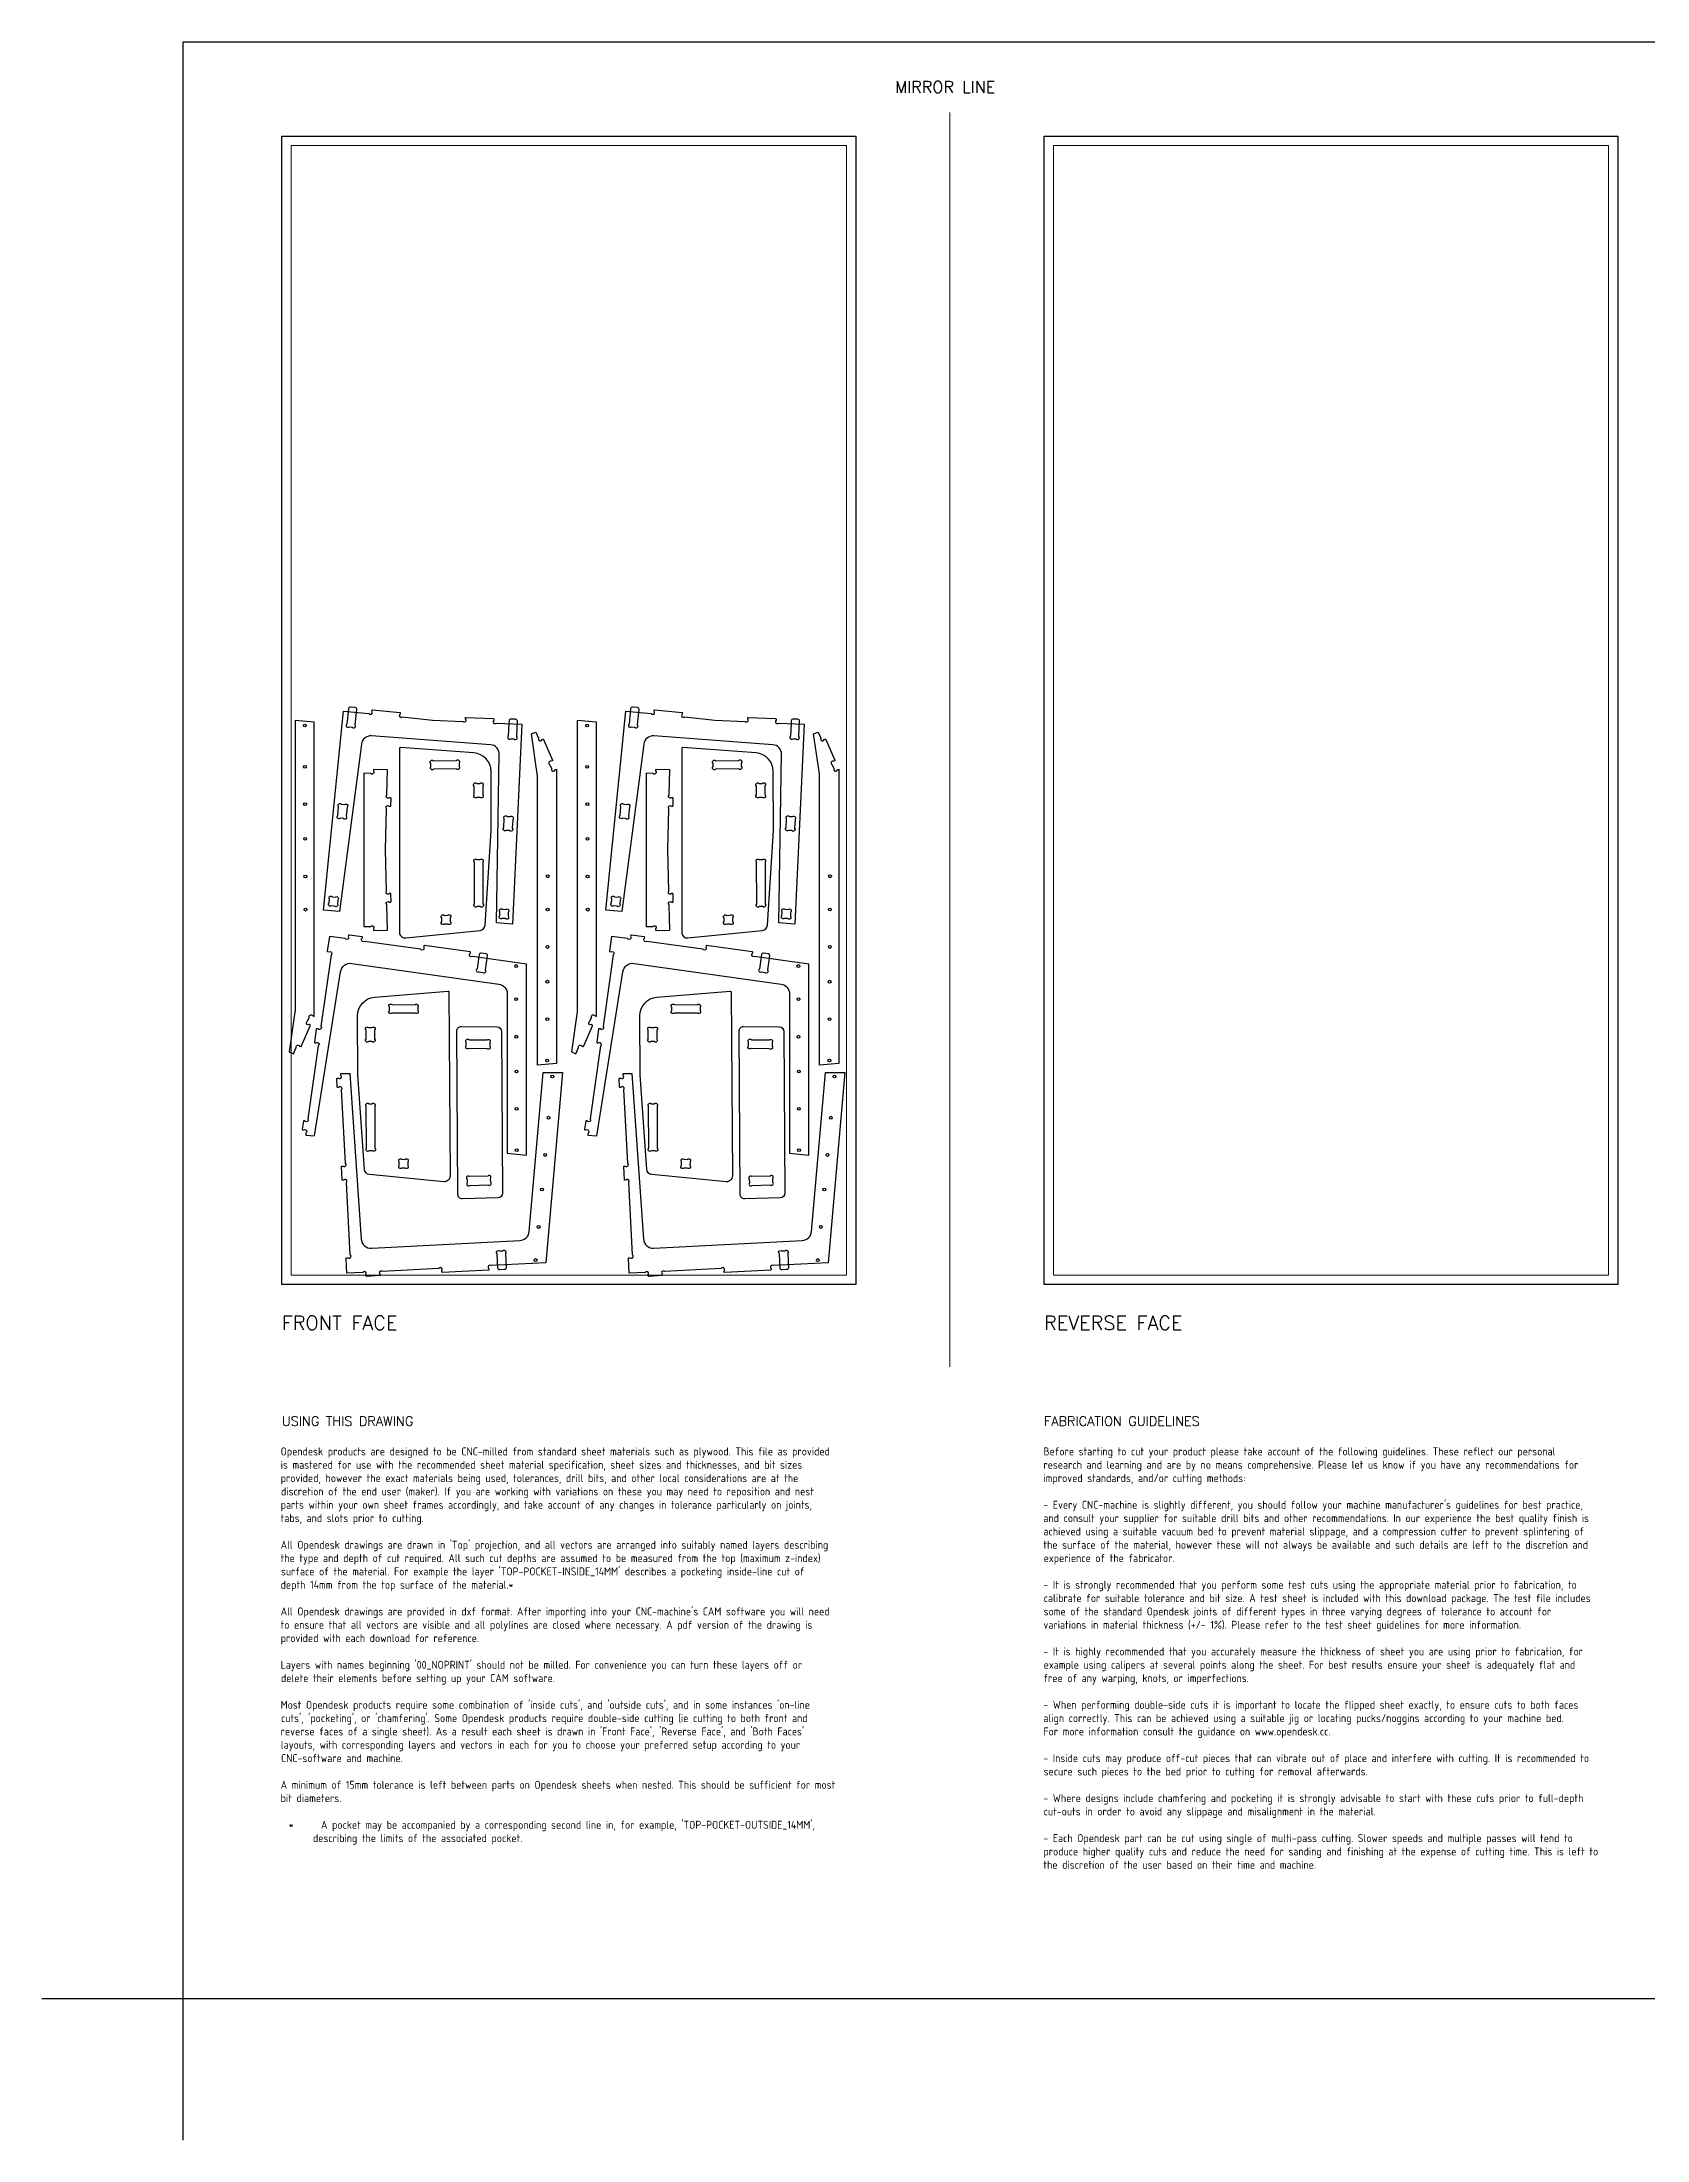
# Model space of a CAD drawing. Header units: millimetres. Extents: x -300 to 5880, y -300 to 4158.
# Drawn here: x -300 to 3112, y -300 to 4158 of the extents above; entities that cross this region are included whole.
import ezdxf
from ezdxf.enums import TextEntityAlignment as Align

# ---------------------------------------------------------------- set-up
doc = ezdxf.new("R2010")
doc.units = ezdxf.units.MM
doc.layers.add('00-NOPRINT_TEXT', color=7, linetype='Continuous', lineweight=25)
doc.layers.add('00_NOPRINT_TOLERANCE', color=7, linetype='Continuous', lineweight=5)
for name, color, linetype, lineweight, true_color in [('BOARD_$TH-NOMINAL', 3, 'Continuous', 30, 0x00ff00), ('TOP-CUT-OUTSIDE_18.000MM', 220, 'Continuous', 25, 0xff00d1), ('TOP-HOLE-6.000MM-DIAM_15.000MM', 20, 'Continuous', 25, 0xff2400), ('TOP-HOLE-6.000MM-DIAM_18.000MM', 3, 'Continuous', 25, 0x00ff0c), ('TOP-POCKET-INSIDE_9.000MM', 60, 'Continuous', 25, 0xb0ff00)]:
    doc.layers.add(name, color=color, linetype=linetype, lineweight=lineweight, true_color=true_color)
doc.styles.add('OD-ISOCP-17_240', font='isocp.shx')
doc.styles.add('OD-ISOCP-17_241', font='isocp.shx')
doc.styles.add('OD-ISOCP-17_242', font='isocp.shx')
doc.styles.add('OD-ISOCP-17_243', font='isocp.shx')
doc.styles.add('OD-ISOCP-17_244', font='isocp.shx')
doc.styles.add('OD-ISOCP-17_245', font='isocp.shx')
doc.styles.add('OD-ISOCP-17_246', font='isocp.shx')
doc.styles.add('OD-ISOCP-17_247', font='isocp.shx')
doc.styles.add('OD-ISOCP-17_248', font='isocp.shx')
doc.styles.add('OD-ISOCP-17_249', font='isocp.shx')
doc.styles.add('OD-ISOCP-17_250', font='isocp.shx')
doc.styles.add('OD-ISOCP-17_251', font='isocp.shx')
doc.styles.add('OD-ISOCP-17_252', font='isocp.shx')
doc.styles.add('OD-ISOCP-17_253', font='isocp.shx')
doc.styles.add('OD-ISOCP-17_254', font='isocp.shx')
doc.styles.add('OD-ISOCP-17_255', font='isocp.shx')
doc.styles.add('OD-ISOCP-17_256', font='isocp.shx')
doc.styles.add('OD-ISOCP-17_257', font='isocp.shx')
doc.styles.add('OD-ISOCP-17_258', font='isocp.shx')
doc.styles.add('OD-ISOCP-17_259', font='isocp.shx')
doc.styles.add('OD-ISOCP-17_260', font='isocp.shx')
doc.styles.add('OD-ISOCP-17_261', font='isocp.shx')
doc.styles.add('OD-ISOCP-17_262', font='isocp.shx')
doc.styles.add('OD-ISOCP-17_263', font='isocp.shx')
doc.styles.add('OD-ISOCP-17_264', font='isocp.shx')
doc.styles.add('OD-ISOCP-17_265', font='isocp.shx')
doc.styles.add('OD-ISOCP-17_266', font='isocp.shx')
doc.styles.add('OD-ISOCP-17_267', font='isocp.shx')
doc.styles.add('OD-ISOCP-17_268', font='isocp.shx')
doc.styles.add('OD-ISOCP-17_269', font='isocp.shx')
doc.styles.add('OD-ISOCP-17_270', font='isocp.shx')
doc.styles.add('OD-ISOCP-17_271', font='isocp.shx')
doc.styles.add('OD-ISOCP-17_272', font='isocp.shx')
doc.styles.add('OD-ISOCP-17_273', font='isocp.shx')
doc.styles.add('OD-ISOCP-17_274', font='isocp.shx')
doc.styles.add('OD-ISOCP-17_275', font='isocp.shx')
doc.styles.add('OD-ISOCP-17_276', font='isocp.shx')
doc.styles.add('OD-ISOCP-17_277', font='isocp.shx')
doc.styles.add('OD-ISOCP-17_278', font='isocp.shx')
doc.styles.add('OD-ISOCP-17_279', font='isocp.shx')
doc.styles.add('OD-ISOCP-17_280', font='isocp.shx')
doc.styles.add('OD-ISOCP-17_281', font='isocp.shx')
doc.styles.add('OD-ISOCP-17_282', font='isocp.shx')
doc.styles.add('OD-ISOCP-17_283', font='isocp.shx')
doc.styles.add('OD-ISOCP-17_284', font='isocp.shx')
doc.styles.add('OD-ISOCP-17_285', font='isocp.shx')
doc.styles.add('OD-ISOCP-17_286', font='isocp.shx')
doc.styles.add('OD-ISOCP-17_287', font='isocp.shx')
doc.styles.add('OD-ISOCP-17_288', font='isocp.shx')
doc.styles.add('OD-SIMPLEX-20_87', font='simplex.shx')
doc.styles.add('OD-SIMPLEX-20_88', font='simplex.shx')
doc.styles.add('OD-SIMPLEX-25_89', font='simplex.shx')
doc.styles.add('OD-SIMPLEX-30_88', font='simplex.shx')
doc.styles.add('OD-SIMPLEX-30_89', font='simplex.shx')

# ---------------------------------------------------------------- blocks, each defined once
blk = doc.blocks.new('Borders Opendesk_7')
at = {"layer": '00-NOPRINT_TEXT'}
for p, q in [((0, 4158), (5880, 4158)), ((0, 0), (0, 4158)), ((0, 0), (-300, 0)), ((0, -300), (0, 0)), ((5880, 0), (0, 0))]:
    blk.add_line(p, q, dxfattribs=at)
at = {"layer": '00_NOPRINT_TOLERANCE', "ltscale": 0.379043}
blk.add_line((1630, 1343.2), (1630, 4008), dxfattribs=at)
at = {"layer": '00_NOPRINT_TOLERANCE', "ltscale": 0.379202}
for p, q in [((210, 3958), (1430, 3958)), ((210, 1518), (210, 3958)), ((1430, 3958), (1430, 1518)), ((1830, 3958), (3050, 3958)), ((1830, 1518), (1830, 3958)), ((3050, 3958), (3050, 1518)), ((1430, 1518), (210, 1518)), ((3050, 1518), (1830, 1518))]:
    blk.add_line(p, q, dxfattribs=at)
at = {"layer": '00_NOPRINT_TOLERANCE', "ltscale": 0.380876}
for p, q in [((230, 3938), (1410, 3938)), ((1850, 3938), (3030, 3938)), ((1410, 1538), (230, 1538)), ((3030, 1538), (1850, 1538))]:
    blk.add_line(p, q, dxfattribs=at)
at = {"layer": '00_NOPRINT_TOLERANCE', "ltscale": 0.380023}
for p, q in [((230, 1538), (230, 3938)), ((1410, 3938), (1410, 1538)), ((1850, 1538), (1850, 3938)), ((3030, 3938), (3030, 1538))]:
    blk.add_line(p, q, dxfattribs=at)
at = {"layer": 'BOARD_$TH-NOMINAL'}
for p, q in [((210, 3958), (1430, 3958)), ((210, 1518), (210, 3958)), ((1430, 3958), (1430, 1518)), ((1830, 3958), (3050, 3958)), ((1830, 1518), (1830, 3958)), ((3050, 3958), (3050, 1518)), ((1430, 1518), (210, 1518)), ((3050, 1518), (1830, 1518))]:
    blk.add_line(p, q, dxfattribs=at)
at = {"layer": '00-NOPRINT_TEXT', "style": 'OD-SIMPLEX-25_89'}
blk.add_text('MIRROR LINE', height=25, dxfattribs=at).set_placement((1513.3, 4049.9))
at = {"layer": '00-NOPRINT_TEXT', "color": 7}
for s, height, style, p in [('FRONT FACE', 30, 'OD-SIMPLEX-30_89', (210, 1451.3)), ('REVERSE FACE', 30, 'OD-SIMPLEX-30_88', (1830, 1451.3)), ('USING THIS DRAWING', 20, 'OD-SIMPLEX-20_88', (210, 1237.4)), ('FABRICATION GUIDELINES', 20, 'OD-SIMPLEX-20_87', (1830, 1237.4))]:
    blk.add_text(s, height=height, dxfattribs=dict(at, style=style)).set_placement(p, align=Align.TOP_LEFT)
for s, style, p in [('Opendesk products are designed to be CNC-milled from standard sheet materials such as plywood. This file as provided', 'OD-ISOCP-17_265', (207.4, 1154.7)), ('Before starting to cut your product please take account of the following guidelines. These reflect our personal', 'OD-ISOCP-17_240', (1828.7, 1154.7)), ('is mastered for use with the recommended sheet material specification, sheet sizes and thicknesses, and bit sizes', 'OD-ISOCP-17_266', (207.4, 1126.3)), ('provided, however the exact materials being used, tolerances, drill bits, and other local considerations are at the', 'OD-ISOCP-17_267', (207.4, 1098)), ('research and learning and are by no means comprehensive. Please let us know if you have any recommendations for', 'OD-ISOCP-17_241', (1828.7, 1126.3)), ('improved standards, and/or cutting methods:', 'OD-ISOCP-17_242', (1828.7, 1098)), ('discretion of the end user (maker). If you are working with variations on these you may need to reposition and nest', 'OD-ISOCP-17_268', (208.1, 1069.7)), ('tabs, and slots prior to cutting.', 'OD-ISOCP-17_270', (207.4, 1013)), ('parts within your own sheet frames accordingly, and take account of any changes in tolerance particularly on joints,', 'OD-ISOCP-17_269', (207.4, 1041.3)), ("- Every CNC-machine is slightly different, you should follow your machine manufacturer's guidelines for best practice,", 'OD-ISOCP-17_243', (1828.7, 1041.3)), ('and consult your supplier for suitable drill bits and other recommendations. In our experience the best quality finish is', 'OD-ISOCP-17_244', (1828.7, 1013)), ('achieved using a suitable vacuum bed to prevent material slippage, and a compression cutter to prevent splintering of', 'OD-ISOCP-17_245', (1828.7, 984.7)), ('the type and depth of cut required. All such cut depths are assumed to be measured from the top (maximum z-index)', 'OD-ISOCP-17_272', (207.4, 928)), ("All Opendesk drawings are drawn in 'Top' projection, and all vectors are arranged into suitably named layers describing", 'OD-ISOCP-17_271', (207.4, 956.3)), ('the surface of the material, however these will not always be available and such details are left to the discretion and', 'OD-ISOCP-17_246', (1828.7, 956.3)), ('experience of the fabricator.', 'OD-ISOCP-17_247', (1829.2, 928)), ("surface of the material. For example the layer 'TOP-POCKET-INSIDE_14MM' describes a pocketing inside-line cut of", 'OD-ISOCP-17_273', (208, 899.7)), ('depth 14mm from the top surface of the material.*', 'OD-ISOCP-17_274', (207.4, 871.3)), ('- It is strongly recommended that you perform some test cuts using the appropriate material prior to fabrication, to', 'OD-ISOCP-17_248', (1828.7, 871.3)), ('calibrate for suitable tolerance and bit size. A test sheet is included with this download package. The test file includes', 'OD-ISOCP-17_249', (1829.3, 843)), ('to ensure that all vectors are visible and all polylines are closed where necessary. A pdf version of the drawing is', 'OD-ISOCP-17_276', (207.4, 786.3)), ("All Opendesk drawings are provided in dxf format. After importing into your CNC-machine's CAM software you will need", 'OD-ISOCP-17_275', (207.4, 814.7)), ('variations in material thickness (+/- 1%). Please refer to the test sheet guidelines for more information.', 'OD-ISOCP-17_251', (1828.7, 786.3)), ('some of the standard Opendesk joints of different types in three varying degrees of tolerance to account for', 'OD-ISOCP-17_250', (1829.2, 814.7)), ('provided with each download for reference.', 'OD-ISOCP-17_277', (207.4, 758)), ("Layers with names beginning '00_NOPRINT' should not be milled. For convenience you can turn these layers off or", 'OD-ISOCP-17_278', (207.4, 701.3)), ('- It is highly recommended that you accurately measure the thickness of sheet you are using prior to fabrication, for', 'OD-ISOCP-17_252', (1828.7, 729.7)), ('example using calipers at several points along the sheet. For best results ensure your sheet is adequately flat and', 'OD-ISOCP-17_253', (1829.2, 701.3)), ('delete their elements before setting up your CAM software.', 'OD-ISOCP-17_279', (208.1, 673)), ('free of any warping, knots, or imperfections.', 'OD-ISOCP-17_254', (1828.7, 673)), ("Most Opendesk products require some combination of 'inside cuts', and 'outside cuts', and in some instances 'on-line", 'OD-ISOCP-17_280', (207.4, 616.3)), ('- When performing double-side cuts it is important to locate the flipped sheet exactly, to ensure cuts to both faces', 'OD-ISOCP-17_255', (1828.7, 616.3)), ("reverse faces of a single sheet). As a result each sheet is drawn in 'Front Face', 'Reverse Face', and 'Both Faces'", 'OD-ISOCP-17_282', (207.4, 559.7)), ("cuts', 'pocketing', or 'chamfering'. Some Opendesk products require double-side cutting (ie cutting to both front and", 'OD-ISOCP-17_281', (208.1, 588)), ('align correctly. This can be achieved using a suitable jig or locating pucks/noggins according to your machine bed.', 'OD-ISOCP-17_256', (1828.7, 588)), ('layouts, with corresponding layers and vectors in each for you to choose your preferred setup according to your', 'OD-ISOCP-17_283', (207.8, 531.3)), ('For more information consult the guidance on www.opendesk.cc.', 'OD-ISOCP-17_257', (1828.7, 559.7)), ('CNC-software and machine.', 'OD-ISOCP-17_284', (208.2, 503)), ('- Inside cuts may produce off-cut pieces that can vibrate out of place and interfere with cutting. It is recommended to', 'OD-ISOCP-17_258', (1828.7, 503)), ('secure such pieces to the bed prior to cutting for removal afterwards.', 'OD-ISOCP-17_259', (1829.2, 474.7)), ('A minimum of 15mm tolerance is left between parts on Opendesk sheets when nested. This should be sufficient for most', 'OD-ISOCP-17_285', (207.4, 446.3)), ('bit diameters.', 'OD-ISOCP-17_286', (207.4, 418)), ('- Where designs include chamfering and pocketing it is strongly advisable to start with these cuts prior to full-depth', 'OD-ISOCP-17_260', (1828.7, 418)), ('cut-outs in order to avoid any slippage and misalignment in the material.', 'OD-ISOCP-17_261', (1829.3, 389.7)), ("*      A pocket may be accompanied by a corresponding second line in, for example, 'TOP-POCKET-OUTSIDE_14MM',", 'OD-ISOCP-17_287', (224.4, 361.3)), ('describing the limits of the associated pocket.', 'OD-ISOCP-17_288', (276.1, 333)), ('- Each Opendesk part can be cut using single of multi-pass cutting. Slower speeds and multiple passes will tend to', 'OD-ISOCP-17_262', (1828.7, 333)), ('produce higher quality cuts and reduce the need for sanding and finishing at the expense of cutting time. This is left to', 'OD-ISOCP-17_263', (1828.7, 304.7)), ('the discretion of the user based on their time and machine.', 'OD-ISOCP-17_264', (1828.7, 276.3))]:
    blk.add_text(s, height=17, dxfattribs=dict(at, style=style)).set_placement(p)

msp = doc.modelspace()

# ---------------------------------------------------------------- linework, layer by layer
at = {"layer": 'TOP-CUT-OUTSIDE_18.000MM'}
for points in [[(594.6, 2714.2, 1.010064), (600.4, 2719.8), (600.5, 2722, -0.414214), (601.6, 2722.9), (659.5, 2720.2, -0.414214), (660.4, 2719.1), (660.3, 2716.7, 1.010064), (665.9, 2710.9), (720.1, 2708.3), (700, 2283.8), (666.1, 2286.2), (672.1, 2644.5, 0.398924), (653.5, 2664.8), (400.5, 2683.4, 0.398924), (379.1, 2666.1), (332.7, 2310.7), (298.8, 2313.2), (341, 2736.2), (395, 2730.8, 1.010064), (401.4, 2735.7), (401.6, 2738.1, -0.414214), (402.7, 2739), (460.4, 2733.3, -0.414214), (461.3, 2732.2), (461.1, 2730, 1.010064), (466, 2723.7), (530.2, 2717.3)], [(1001.6, 2738.1, -0.414214), (1002.7, 2739), (1060.4, 2733.3, -0.414214), (1061.3, 2732.2), (1061.1, 2730, 1.010064), (1066, 2723.7), (1130.2, 2717.3), (1194.6, 2714.2, 1.010064), (1200.4, 2719.8), (1200.5, 2722, -0.414214), (1201.6, 2722.9), (1259.5, 2720.2, -0.414214), (1260.4, 2719.1), (1260.3, 2716.7, 1.010064), (1265.9, 2710.9), (1320.1, 2708.3), (1300, 2283.8), (1266.1, 2286.2), (1272.1, 2644.5, 0.398924), (1253.5, 2664.8), (1000.5, 2683.4, 0.398924), (979.1, 2666.1), (932.7, 2310.7), (898.8, 2313.2), (941, 2736.2), (995, 2730.8, 1.010064), (1001.4, 2735.7)], [(238, 2099.1, -0.036712), (237.8, 2096.9), (225.3, 2012.1), (234.6, 2008), (240.4, 2021.2, -1.009807), (247.8, 2024.1), (249.8, 2023.2, 0.414214), (251.1, 2023.7), (270.4, 2067.7, 0.414214), (269.9, 2069), (267.7, 2070, -1.010051), (264.8, 2077.4), (268.3, 2085.5, -1.010051), (275.8, 2088.4), (278.8, 2087.1), (278.8, 2712.4), (238, 2716)], [(752.8, 2602.8), (740.3, 2687.6), (749.6, 2691.7), (755.4, 2678.5, 1.009807), (762.8, 2675.6), (764.8, 2676.4, -0.414214), (766.1, 2675.9), (785.4, 2631.9, -0.414214), (784.9, 2630.6), (782.7, 2629.7, 1.010051), (779.8, 2622.2), (783.3, 2614.1, 1.010051), (790.8, 2611.2), (793.8, 2612.6), (793.8, 1987.3), (753, 1983.7), (753, 2600.6, 0.036712)], [(838, 2099.1, -0.036712), (837.8, 2096.9), (825.3, 2012.1), (834.6, 2008), (840.4, 2021.2, -1.009807), (847.8, 2024.1), (849.8, 2023.2, 0.414214), (851.1, 2023.7), (870.4, 2067.7, 0.414214), (869.9, 2069), (867.7, 2070, -1.010051), (864.8, 2077.4), (868.3, 2085.5, -1.010051), (875.8, 2088.4), (878.8, 2087.1), (878.8, 2712.4), (838, 2716)], [(1353, 2600.6, 0.036712), (1352.8, 2602.8), (1340.3, 2687.6), (1349.6, 2691.7), (1355.4, 2678.5, 1.009807), (1362.8, 2675.6), (1364.8, 2676.4, -0.414214), (1366.1, 2675.9), (1385.4, 2631.9, -0.414214), (1384.9, 2630.6), (1382.7, 2629.7, 1.010051), (1379.8, 2622.2), (1383.3, 2614.1, 1.010051), (1390.8, 2611.2), (1393.8, 2612.6), (1393.8, 1987.3), (1353, 1983.7)], [(631.2, 2270.2, 0.366679), (642, 2281.4), (654.9, 2482.7), (654.6, 2608, 0.392312), (617.9, 2647.4), (462.1, 2658.8, 0.43585), (460, 2656.8), (460, 2266.1, 0.444142), (473.2, 2254.2)], [(1231.2, 2270.2, 0.366679), (1242, 2281.4), (1254.9, 2482.7), (1254.6, 2608, 0.392312), (1217.9, 2647.4), (1062.1, 2658.8, 0.43585), (1060, 2656.8), (1060, 2266.1, 0.444142), (1073.2, 2254.2)], [(404.5, 2611.3), (404.5, 2609.2, -1.027666), (398.6, 2603.7), (384.4, 2604), (384.4, 2278.5), (398.6, 2278.8, -1.027666), (404.5, 2273.3), (404.5, 2271.2, 0.419335), (405.5, 2270.2), (434.5, 2270.9), (433.2, 2324.5, -1.010063), (438.5, 2330.4), (441, 2330.5, 0.414214), (442, 2331.5), (441.6, 2347.5, 0.414214), (440.6, 2348.4), (438.4, 2348.4, -1.010063), (432.5, 2353.8), (430.3, 2441.2), (432.5, 2528.7, -1.010063), (438.4, 2534.1), (440.6, 2534, 0.414214), (441.6, 2535), (442, 2551, 0.414214), (441, 2552), (438.5, 2552.1, -1.010063), (433.2, 2558), (434.5, 2611.6), (405.5, 2612.3, 0.419335)], [(1004.5, 2611.3), (1004.5, 2609.2, -1.027666), (998.6, 2603.7), (984.4, 2604), (984.4, 2278.5), (998.6, 2278.8, -1.027666), (1004.5, 2273.3), (1004.5, 2271.2, 0.419335), (1005.5, 2270.2), (1034.5, 2270.9), (1033.2, 2324.5, -1.010063), (1038.5, 2330.4), (1041, 2330.5, 0.414214), (1042, 2331.5), (1041.6, 2347.5, 0.414214), (1040.6, 2348.4), (1038.4, 2348.4, -1.010063), (1032.5, 2353.8), (1030.3, 2441.2), (1032.5, 2528.7, -1.010063), (1038.4, 2534.1), (1040.6, 2534, 0.414214), (1041.6, 2535), (1042, 2551, 0.414214), (1041, 2552), (1038.5, 2552.1, -1.010063), (1033.2, 2558), (1034.5, 2611.6), (1005.5, 2612.3, 0.419335)], [(671.1, 2156.1, -0.373845), (689.2, 2135.3), (689.2, 1796.6), (730, 1793), (730, 2198.5), (614.9, 2214.7, -1.010164), (610.5, 2221.4), (610.8, 2223.3, 0.414214), (609.9, 2224.5), (512.9, 2238.1, 0.414214), (511.8, 2237.2), (511.4, 2234.5, -1.010164), (504.6, 2230.2), (385.4, 2246.9, -1.010164), (381, 2253.7), (381.3, 2255.4, 0.414214), (380.4, 2256.5), (352.7, 2260.4, 0.414214), (351.6, 2259.6), (351.2, 2257, -1.010164), (344.5, 2252.7), (310.9, 2257.4), (306.5, 2226.3, 0.414214), (307.4, 2225.1), (310.2, 2224.7, -1.010164), (314.5, 2218), (293.1, 2065.8, -1.010051), (286.7, 2061), (284.4, 2061.4, 0.414214), (283.2, 2060.5), (279.3, 2032.8, 0.414214), (280.2, 2031.6), (282.5, 2031.3, -1.010051), (287.3, 2024.9), (265.5, 1869.9, -1.010164), (258.8, 1865.6), (256.9, 1865.9, 0.414214), (255.8, 1865), (253.3, 1847.7, 0.414214), (254.2, 1846.5), (256.4, 1846.2, -1.010051), (261.2, 1839.8), (260.6, 1835.5), (279.6, 1833.9), (334.8, 2182.5, -0.409129), (358.6, 2200.1)], [(934.8, 2182.5, -0.409129), (958.6, 2200.1), (1271.1, 2156.1, -0.373845), (1289.2, 2135.3), (1289.2, 1796.6), (1330, 1793), (1330, 2198.5), (1214.9, 2214.7, -1.010164), (1210.5, 2221.4), (1210.8, 2223.3, 0.414214), (1209.9, 2224.5), (1112.9, 2238.1, 0.414214), (1111.8, 2237.2), (1111.4, 2234.5, -1.010164), (1104.6, 2230.2), (985.4, 2246.9, -1.010164), (981, 2253.7), (981.3, 2255.4, 0.414214), (980.4, 2256.5), (952.7, 2260.4, 0.414214), (951.6, 2259.6), (951.2, 2257, -1.010164), (944.5, 2252.7), (910.9, 2257.4), (906.5, 2226.3, 0.414214), (907.4, 2225.1), (910.2, 2224.7, -1.010164), (914.5, 2218), (893.1, 2065.8, -1.010051), (886.7, 2061), (884.4, 2061.4, 0.414214), (883.2, 2060.5), (879.3, 2032.8, 0.414214), (880.2, 2031.6), (882.5, 2031.3, -1.010051), (887.3, 2024.9), (865.5, 1869.9, -1.010164), (858.8, 1865.6), (856.9, 1865.9, 0.414214), (855.8, 1865), (853.3, 1847.7, 0.414214), (854.2, 1846.5), (856.4, 1846.2, -1.010051), (861.2, 1839.8), (860.6, 1835.5), (879.6, 1833.9)], [(370.9, 2089, -0.392291), (407.3, 2128.6), (563, 2141, -0.43585), (565.2, 2139), (567.5, 1748.3, -0.444128), (554.4, 1736.3), (396.3, 1751.4, -0.366679), (385.4, 1762.5), (371.3, 1963.7)], [(970.9, 2089, -0.392291), (1007.3, 2128.6), (1163, 2141, -0.43585), (1165.2, 2139), (1167.5, 1748.3, -0.444128), (1154.4, 1736.3), (996.3, 1751.4, -0.366679), (985.4, 1762.5), (971.3, 1963.7)], [(667.2, 2065.1, -0.407913), (677.1, 2055.2), (679.1, 1712.2, -0.407913), (669.4, 1702.1), (594, 1700, -0.420542), (583.8, 1710), (581.7, 2056.2, -0.420542), (591.8, 2066.3)], [(1267.2, 2065.1, -0.407913), (1277.1, 2055.2), (1279.1, 1712.2, -0.407913), (1269.4, 1702.1), (1194, 1700, -0.420542), (1183.8, 1710), (1181.7, 2056.2, -0.420542), (1191.8, 2066.3)], [(389.8, 1535.2, -0.414214), (388.8, 1536.2), (388.6, 1538.8, 1.010164), (382.3, 1543.7), (348.4, 1541.9), (346.8, 1573.3, -0.414214), (347.7, 1574.3), (350.5, 1574.5, 1.010164), (355.4, 1580.8), (347.4, 1734.3, 1.010051), (341.4, 1739.6), (339, 1739.5, -0.414214), (338, 1740.5), (336.5, 1768.4, -0.414214), (337.5, 1769.5), (339.8, 1769.6, 1.010051), (345.2, 1775.5), (337, 1931.9, 1.010164), (330.7, 1936.7), (328.7, 1936.6, -0.414214), (327.7, 1937.6), (326.8, 1955.1, -0.414214), (327.7, 1956.1), (330, 1956.3, 1.010051), (335.3, 1962.2), (335.1, 1966.5), (354.1, 1966.5), (378.7, 1614.5, 0.409129), (400.9, 1594.9), (716, 1611.4, 0.373845), (735.9, 1630.6), (765.4, 1968), (806.4, 1968), (771, 1564), (654.9, 1558, 1.010164), (650, 1551.6), (650.1, 1549.7, -0.414214), (649.2, 1548.6), (551.3, 1543.5, -0.414214), (550.3, 1544.5), (550.1, 1547.2, 1.010164), (543.8, 1552.1), (423.5, 1545.8, 1.010164), (418.6, 1539.5), (418.7, 1537.8, -0.414214), (417.8, 1536.7)], [(955.4, 1580.8), (947.4, 1734.3, 1.010051), (941.4, 1739.6), (939, 1739.5, -0.414214), (938, 1740.5), (936.5, 1768.4, -0.414214), (937.5, 1769.5), (939.8, 1769.6, 1.010051), (945.2, 1775.5), (937, 1931.9, 1.010164), (930.7, 1936.7), (928.7, 1936.6, -0.414214), (927.7, 1937.6), (926.8, 1955.1, -0.414214), (927.7, 1956.1), (930, 1956.3, 1.010051), (935.3, 1962.2), (935.1, 1966.5), (954.1, 1966.5), (978.7, 1614.5, 0.409129), (1000.9, 1594.9), (1316, 1611.4, 0.373845), (1335.9, 1630.6), (1365.4, 1968), (1406.4, 1968), (1371, 1564), (1254.9, 1558, 1.010164), (1250, 1551.6), (1250.1, 1549.7, -0.414214), (1249.2, 1548.6), (1151.3, 1543.5, -0.414214), (1150.3, 1544.5), (1150.1, 1547.2, 1.010164), (1143.8, 1552.1), (1023.5, 1545.8, 1.010164), (1018.6, 1539.5), (1018.7, 1537.8, -0.414214), (1017.8, 1536.7), (989.8, 1535.2, -0.414214), (988.8, 1536.2), (988.6, 1538.8, 1.010164), (982.3, 1543.7), (948.4, 1541.9), (946.8, 1573.3, -0.414214), (947.7, 1574.3), (950.5, 1574.5, 1.010164)]]:
    msp.add_lwpolyline(points, format="xyb", close=True, dxfattribs=at)
at = {"layer": 'TOP-HOLE-6.000MM-DIAM_15.000MM'}
for centre in [(258.8, 2705.8), (858.8, 2705.8), (259.1, 2617.9), (859.1, 2617.9), (259.3, 2538.5), (859.3, 2538.5), (259.6, 2464.7), (859.6, 2464.7), (774.6, 2235), (1374.6, 2235), (707.9, 2194.5), (1307.9, 2194.5), (774.3, 2161.2), (1374.3, 2161.2), (708.1, 2124), (1308.1, 2124), (774.1, 2081.8), (1374.1, 2081.8), (708.3, 2044.3), (1308.3, 2044.3), (708.7, 1970.5), (773.8, 1993.8), (784.8, 1959.7), (1308.7, 1970.5), (1373.8, 1993.8), (1384.8, 1959.7), (708.9, 1891.1), (776.8, 1872.2), (1308.9, 1891.1), (1376.8, 1872.2), (709.2, 1803.1), (769.7, 1793.1), (1309.2, 1803.1), (1369.7, 1793.1), (762.9, 1719.6), (1362.9, 1719.6), (755.7, 1640.1), (1355.7, 1640.1), (749.4, 1569.9), (1349.4, 1569.9)]:
    msp.add_circle(centre, 3, dxfattribs=at)
at = {"layer": 'TOP-HOLE-6.000MM-DIAM_18.000MM'}
for centre in [(259.9, 2384.9), (775.1, 2385.2), (859.9, 2384.9), (1375.1, 2385.2), (260.1, 2314.4), (774.9, 2314.7), (860.1, 2314.4), (1374.9, 2314.7)]:
    msp.add_circle(centre, 3, dxfattribs=at)
at = {"layer": 'TOP-POCKET-INSIDE_9.000MM'}
for points in [[(359.7, 2702.1, 1.010051), (366, 2707), (369.2, 2739.4, 0.414404), (365.6, 2743.8), (355.7, 2744.8, 0.414023), (351.3, 2741.2), (348.1, 2708.7, 1.010051), (353.3, 2702.7)], [(691.1, 2683.1, 1.010051), (696.7, 2677.3), (703.1, 2677, 1.010051), (709.1, 2682.2), (710.6, 2714.8, 0.414079), (706.8, 2719), (697, 2719.4, 0.406559), (692.8, 2715.7), (692.4, 2709.6)], [(955.7, 2744.8, 0.414023), (951.3, 2741.2), (948.1, 2708.7, 1.010051), (953.3, 2702.7), (959.7, 2702.1, 1.010051), (966, 2707), (969.2, 2739.4, 0.414404), (965.6, 2743.8)], [(1310.6, 2714.8, 0.414079), (1306.8, 2719), (1297, 2719.4, 0.406559), (1292.8, 2715.7), (1292.4, 2709.6), (1291.1, 2683.1, 1.010051), (1296.7, 2677.3), (1303.1, 2677, 1.010051), (1309.1, 2682.2)], [(526.6, 2618.3), (526.6, 2625, -1.010051), (532.2, 2630.7), (580.9, 2631.3, -1.019604), (586.6, 2625.6), (586.6, 2619.1, -1.019604), (581.1, 2613.3), (532.4, 2612.7, -1.010051)], [(1126.6, 2618.3), (1126.6, 2625, -1.010051), (1132.2, 2630.7), (1180.9, 2631.3, -1.019604), (1186.6, 2625.6), (1186.6, 2619.1, -1.019604), (1181.1, 2613.3), (1132.4, 2612.7, -1.010051)], [(636.9, 2558.4, -1.010051), (631.3, 2552.7), (624.5, 2552.7, -1.010051), (618.8, 2558.3), (618.7, 2577, -1.010051), (624.3, 2582.7), (631.1, 2582.7, -1.010051), (636.8, 2577.1)], [(1231.1, 2582.7, -1.010051), (1236.8, 2577.1), (1236.9, 2558.4, -1.010051), (1231.3, 2552.7), (1224.5, 2552.7, -1.010051), (1218.8, 2558.3), (1218.7, 2577, -1.010051), (1224.3, 2582.7)], [(336.6, 2538.5), (343.2, 2537.8, -1.010051), (348.6, 2531.9), (346.7, 2513.3, -1.010051), (340.8, 2507.9), (334.1, 2508.6, -1.010051), (328.8, 2514.5), (330.6, 2533.1, -0.989959)], [(695.6, 2512.1, -0.989959), (700.7, 2505.9), (699.8, 2487.3, -1.010051), (693.7, 2482.2), (687, 2482.5, -1.010051), (681.9, 2488.7), (682.7, 2507.4, -1.010051), (688.9, 2512.4)], [(936.6, 2538.5), (943.2, 2537.8, -1.010051), (948.6, 2531.9), (946.7, 2513.3, -1.010051), (940.8, 2507.9), (934.1, 2508.6, -1.010051), (928.8, 2514.5), (930.6, 2533.1, -0.989959)], [(1295.6, 2512.1, -0.989959), (1300.7, 2505.9), (1299.8, 2487.3, -1.010051), (1293.7, 2482.2), (1287, 2482.5, -1.010051), (1281.9, 2488.7), (1282.7, 2507.4, -1.010051), (1288.9, 2512.4)], [(631.6, 2320.8), (624.9, 2320.7, -1.010051), (619.3, 2326.4), (619.1, 2415, -1.010051), (624.7, 2420.7), (631.4, 2420.7, -1.010051), (637.1, 2415.1), (637.3, 2326.4, -1.010051)], [(1231.6, 2320.8), (1224.9, 2320.7, -1.010051), (1219.3, 2326.4), (1219.1, 2415, -1.010051), (1224.7, 2420.7), (1231.4, 2420.7, -1.010051), (1237.1, 2415.1), (1237.3, 2326.4, -1.010051)], [(329, 2334.9), (328.2, 2327, -0.971695), (322, 2322), (315.5, 2322.7, -1.023959), (310.3, 2328.8), (311.1, 2336.7, -0.996943), (317.2, 2341.9), (324, 2341.2, -0.97162)], [(929, 2334.9), (928.2, 2327, -0.971695), (922, 2322), (915.5, 2322.7, -1.023959), (910.3, 2328.8), (911.1, 2336.7, -0.996943), (917.2, 2341.9), (924, 2341.2, -0.97162)], [(549.9, 2289.2), (549.9, 2296.5, -1.010051), (555.5, 2302.2), (562.2, 2302.3, -1.010051), (567.9, 2296.7), (568, 2289.4, -1.010051), (562.4, 2283.7), (555.7, 2283.6, -1.010051)], [(678.4, 2295.8, -0.971695), (673, 2301.7), (673.4, 2309.7, -0.97162), (679.2, 2315.1), (686, 2314.8, -0.996943), (691.3, 2308.8), (691, 2300.8, -1.023959), (685, 2295.5)], [(1149.9, 2289.2), (1149.9, 2296.5, -1.010051), (1155.5, 2302.2), (1162.2, 2302.3, -1.010051), (1167.9, 2296.7), (1168, 2289.4, -1.010051), (1162.4, 2283.7), (1155.7, 2283.6, -1.010051)], [(1291, 2300.8, -1.023959), (1285, 2295.5), (1278.4, 2295.8, -0.971695), (1273, 2301.7), (1273.4, 2309.7, -0.97162), (1279.2, 2315.1), (1286, 2314.8, -0.996943), (1291.3, 2308.8)], [(629.4, 2182.1), (636.6, 2181.1, 1.010051), (642.6, 2186.4), (646.9, 2216.2, 0.414659), (643.5, 2220.8), (633.9, 2222.1, 0.413768), (629.3, 2218.7), (625.1, 2188.9, 1.010051)], [(1229.4, 2182.1), (1236.6, 2181.1, 1.010051), (1242.6, 2186.4), (1246.9, 2216.2, 0.414659), (1243.5, 2220.8), (1233.9, 2222.1, 0.413768), (1229.3, 2218.7), (1225.1, 2188.9, 1.010051)], [(444.4, 2112.7), (493.2, 2112.4, -1.010051), (498.8, 2106.7), (498.8, 2100.1, -1.010051), (493.1, 2094.4), (444.4, 2094.7, -1.019604), (438.8, 2100.4), (438.8, 2107, -1.019604)], [(1098.8, 2106.7), (1098.8, 2100.1, -1.010051), (1093.1, 2094.4), (1044.4, 2094.7, -1.019604), (1038.8, 2100.4), (1038.8, 2107, -1.019604), (1044.4, 2112.7), (1093.2, 2112.4, -1.010051)], [(394.5, 2033.9, -1.010067), (388.9, 2039.5), (388.9, 2058.2, -1.01003), (394.5, 2063.9), (401.3, 2063.9, -1.010737), (407, 2058.2), (407, 2039.5, -1.009501), (401.4, 2033.9)], [(994.5, 2033.9, -1.010067), (988.9, 2039.5), (988.9, 2058.2, -1.01003), (994.5, 2063.9), (1001.3, 2063.9, -1.010737), (1007, 2058.2), (1007, 2039.5, -1.009501), (1001.4, 2033.9)], [(602, 2032.6, -0.964309), (607.9, 2038), (646.3, 2037.4, -0.964309), (652, 2031.8), (651.9, 2024.3, -1.007761), (646.1, 2018.7), (607.5, 2019.3, -1.007761), (601.9, 2025.1)], [(1251.9, 2024.3, -1.007761), (1246.1, 2018.7), (1207.5, 2019.3, -1.007761), (1201.9, 2025.1), (1202, 2032.6, -0.964309), (1207.9, 2038), (1246.3, 2037.4, -0.964309), (1252, 2031.8)], [(395.2, 1901.9), (401.9, 1901.9, -1.010055), (407.5, 1896.3), (407.9, 1807.6, -1.010047), (402.3, 1801.9), (395.6, 1801.9, -1.010051), (389.9, 1807.5), (389.5, 1896.2, -1.010051)], [(995.2, 1901.9), (1001.9, 1901.9, -1.010055), (1007.5, 1896.3), (1007.9, 1807.6, -1.010047), (1002.3, 1801.9), (995.6, 1801.9, -1.010051), (989.9, 1807.5), (989.5, 1896.2, -1.010051)], [(471.8, 1765.2), (465, 1765.3, -1.010122), (459.4, 1770.9), (459.5, 1778.2, -1.010051), (465.1, 1783.9), (471.9, 1783.8, -1.010051), (477.5, 1778.2), (477.4, 1770.8, -1.010197)], [(1065, 1765.3, -1.010122), (1059.4, 1770.9), (1059.5, 1778.2, -1.010051), (1065.1, 1783.9), (1071.9, 1783.8, -1.010051), (1077.5, 1778.2), (1077.4, 1770.8, -1.010197), (1071.8, 1765.2)], [(603.8, 1733.8, 0.964309), (609.7, 1728.5), (648.1, 1729.5, 0.964309), (653.8, 1735.2), (653.5, 1742.8, 1.007761), (647.7, 1748.2), (609.1, 1747.2, 1.007761), (603.6, 1741.4)], [(1253.8, 1735.2), (1253.5, 1742.8, 1.007761), (1247.7, 1748.2), (1209.1, 1747.2, 1.007761), (1203.6, 1741.4), (1203.8, 1733.8, 0.964309), (1209.7, 1728.5), (1248.1, 1729.5, 0.964309)], [(673.2, 1548.9, -0.413768), (669, 1552.7), (667.4, 1582.8, -1.010051), (672.3, 1589.1), (679.5, 1589.5, -1.010051), (685.1, 1583.7), (686.7, 1553.6, -0.414659), (682.9, 1549.4)], [(1282.9, 1549.4), (1273.2, 1548.9, -0.413768), (1269, 1552.7), (1267.4, 1582.8, -1.010051), (1272.3, 1589.1), (1279.5, 1589.5, -1.010051), (1285.1, 1583.7), (1286.7, 1553.6, -0.414659)]]:
    msp.add_lwpolyline(points, format="xyb", close=True, dxfattribs=at)

# ---------------------------------------------------------------- block references
msp.add_blockref('Borders Opendesk_7', (0, 0))

doc.saveas('drawing.dxf')
